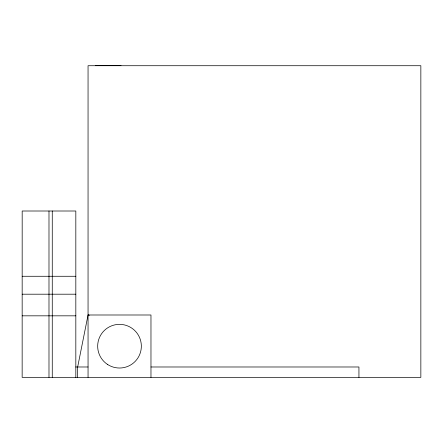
<?xml version="1.0" encoding="UTF-8"?>
<svg xmlns="http://www.w3.org/2000/svg" width="443" height="443" viewBox="0 0 443 443"><rect width="100%" height="100%" fill="white"/><g stroke="black" fill="none" stroke-linecap="round" stroke-linejoin="round"><path stroke-width="0.66" d="M150.969 377.386L150.969 314.995L88.052 314.995L77.658 366.987L77.658 377.386M95.538 65.614L121.011 65.614M22.183 276.271L75.825 276.271M22.183 294.196L75.825 294.196M22.183 315.831L75.825 315.831M75.692 366.987L88.052 366.987M150.969 366.987L358.941 366.987L358.941 377.386M88.052 314.995L89.331 315.25M88.052 377.386L88.052 65.719L420.85 65.719L420.85 377.386L22.15 377.386L22.183 211.006L75.825 211.006L75.825 377.386M52.263 211.006L52.263 377.386M48.985 211.006L48.985 377.386M107.356 364.329A21.834 21.834 0 0 0 141.3 347.644A21.834 21.834 0 0 0 109.881 326.591A21.834 21.834 0 0 0 107.356 364.329"/></g></svg>
